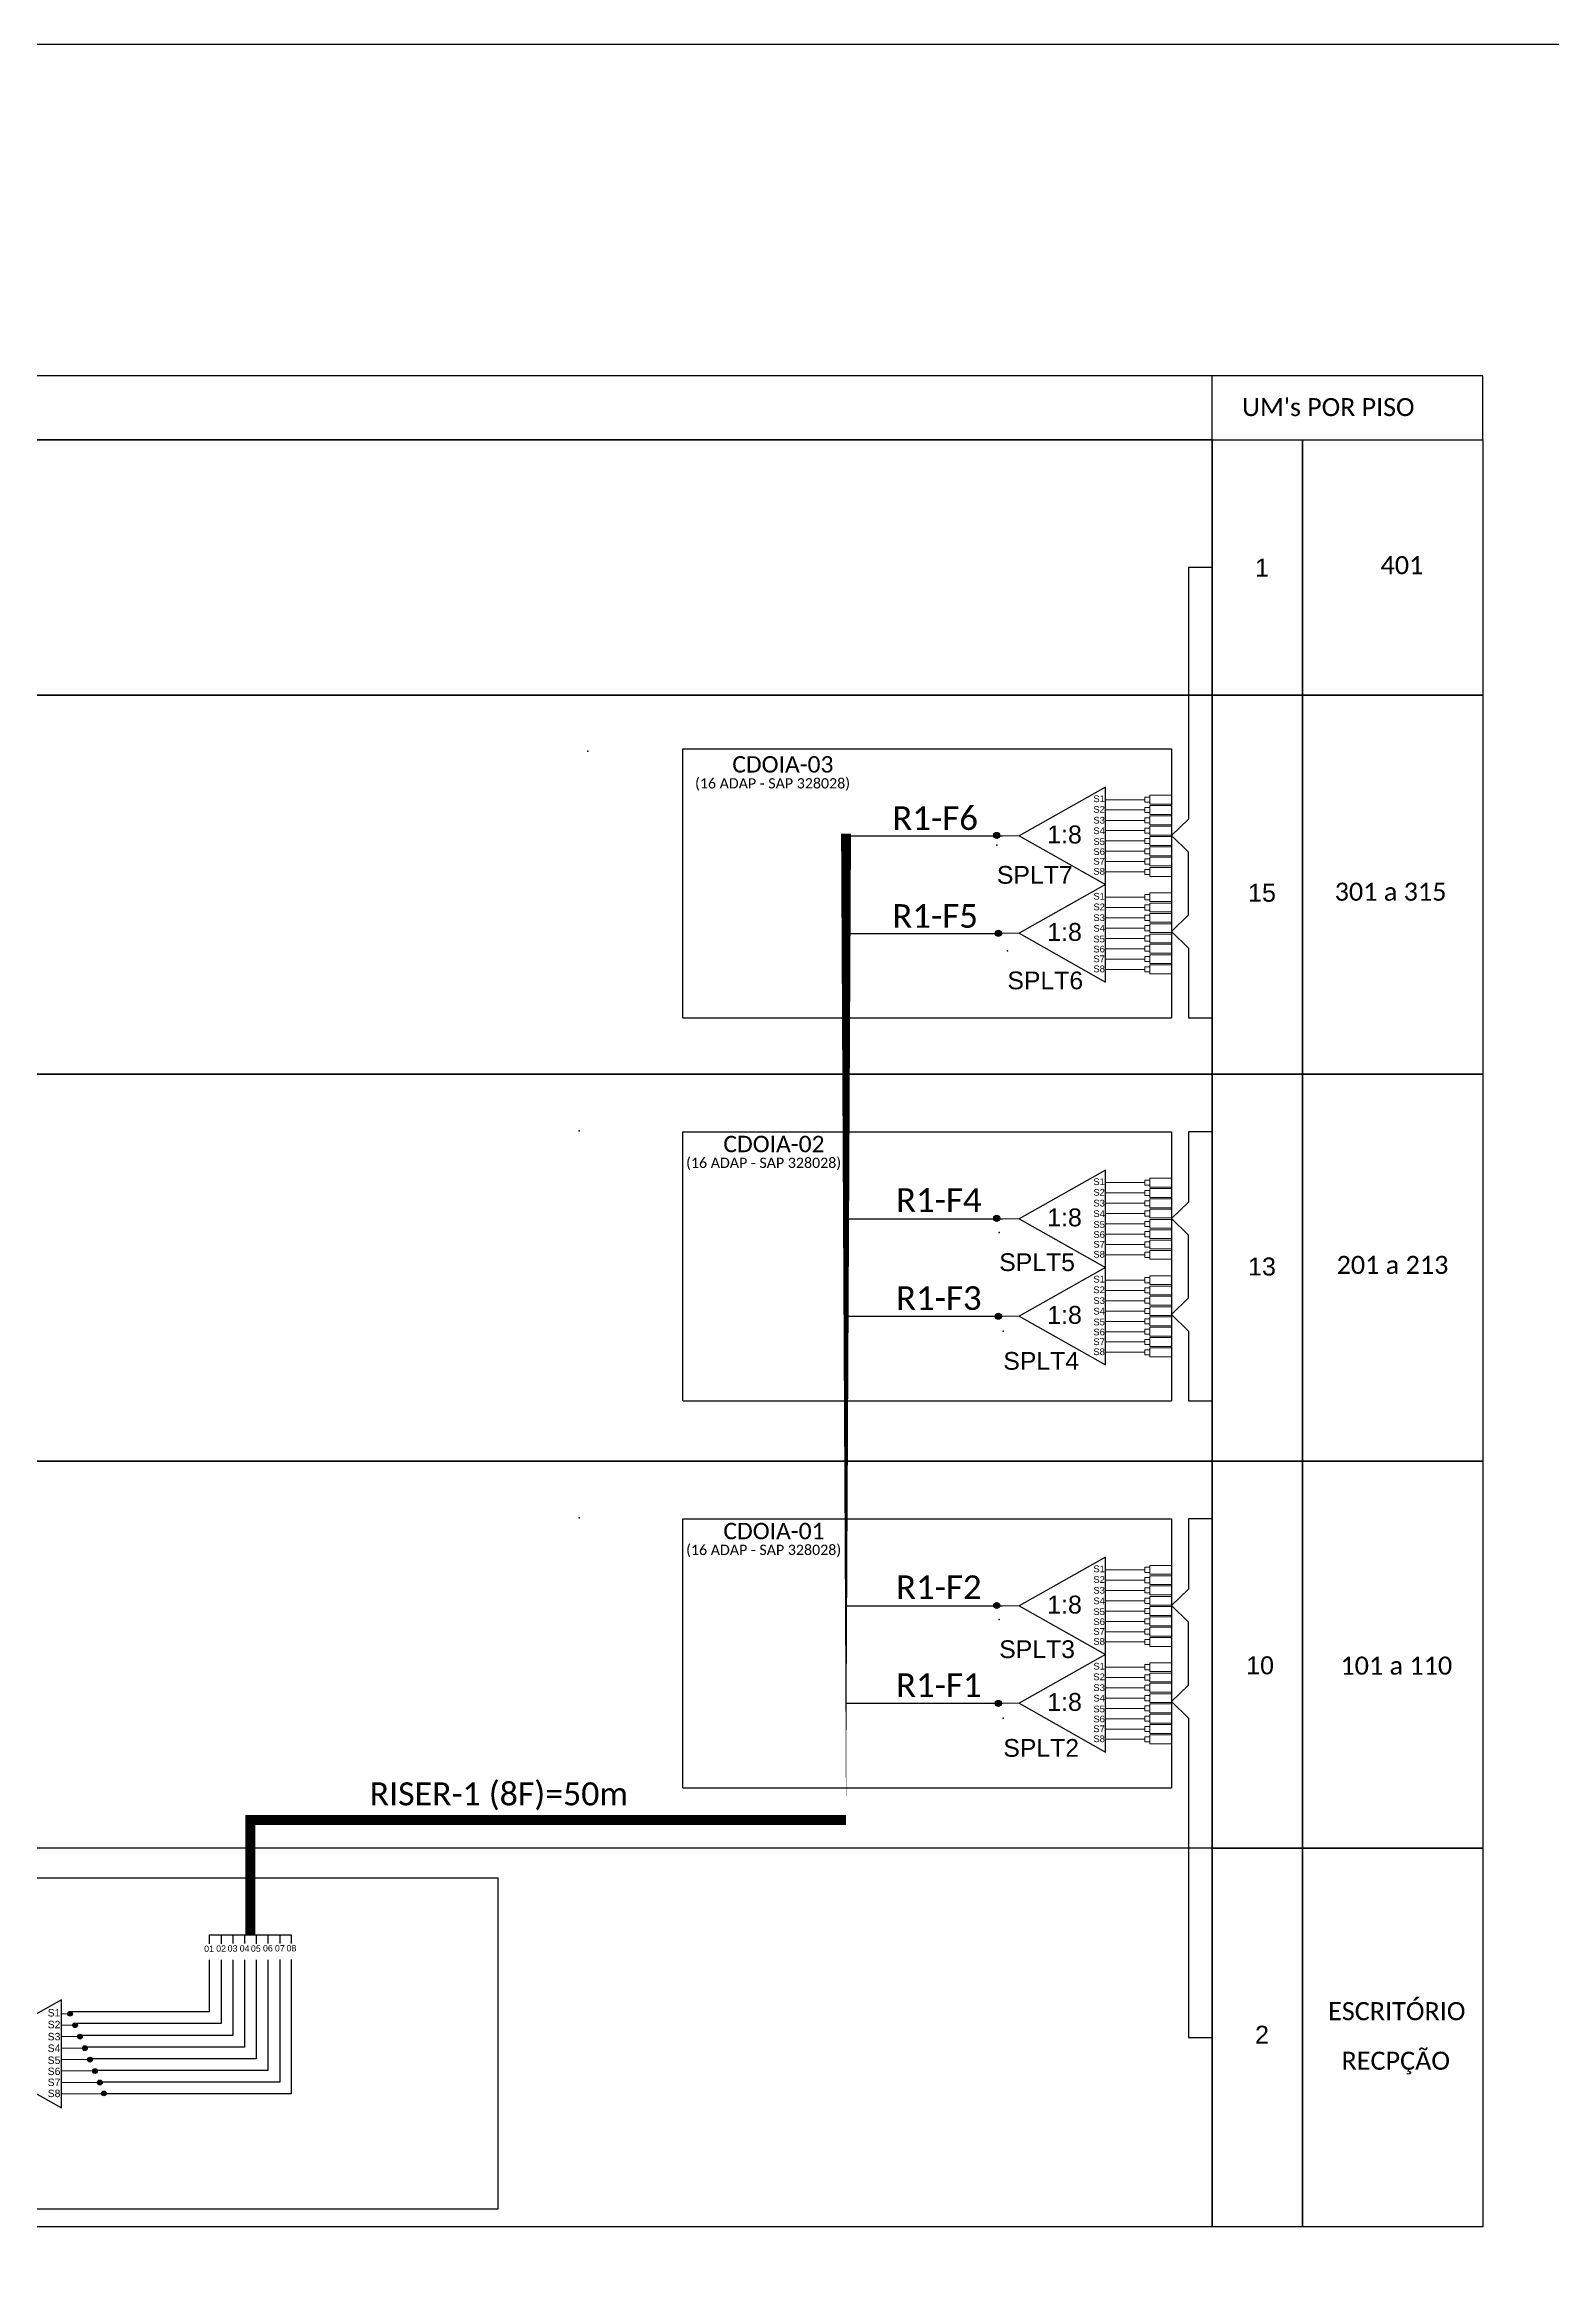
# Model space of a CAD drawing. Header units: metres. Extents: x 0 to 841, y 1 to 595.
# Drawn here: x 601 to 711.1, y 432.2 to 594.5 of the extents above; entities that cross this region are included whole.
import ezdxf
from ezdxf.enums import TextEntityAlignment as Align

# ---------------------------------------------------------------- set-up
doc = ezdxf.new("R2010")
doc.units = ezdxf.units.M
doc.styles.add('ARIAL', font='arial.ttf')
doc.styles.get("Standard").update_dxf_attribs({"font": 'arial.ttf'})
doc.styles.add('WMF-Calibri0', font='calibri.ttf')
doc.linetypes.add('RESERVA', pattern='A,0.5,-0.15,["RESERVA",Standard,S=0.18,R=0,X=0,Y=-0.1],-1.3', length=1.95)

# ---------------------------------------------------------------- blocks, each defined once
blk = doc.blocks.new('SPLITTER_')
blk.add_point((0, 0))
at = {"style": 'ARIAL', "flags": 4}
blk.add_attdef('SPLT', (0, -3.26), '', height=1.5, dxfattribs=at)
blk = doc.blocks.new('SPLT_1-8_SC-APC')
at = {"color": 1}
blk.add_lwpolyline([(-7.37, -2.1), (-17.04, -7.55), (-7.37, -13), (-7.37, -2.1)], dxfattribs=at)
at = {"color": 3, "lineweight": 0}
for points in [[(-2.99, -3.51), (-7.37, -3.51)], [(-7.37, -4.66), (-2.99, -4.66)], [(-2.41, -3.02), (-2.41, -4)], [(-2.41, -3.02), (0, -3.02)], [(-2.41, -4), (0, -4)], [(-2.41, -4.17), (-2.41, -5.16)], [(-2.41, -4.17), (0, -4.17)], [(-7.37, -5.82), (-2.99, -5.82)], [(-7.37, -6.97), (-2.99, -6.97)], [(-2.41, -5.16), (0, -5.16)], [(-2.41, -5.32), (-2.41, -6.31)], [(-2.41, -5.32), (0, -5.32)], [(-2.41, -6.31), (0, -6.31)], [(-2.41, -6.48), (-2.41, -7.46)], [(-2.41, -6.48), (0, -6.48)], [(-7.37, -8.12), (-2.99, -8.12)], [(-7.37, -9.28), (-2.99, -9.28)], [(-2.41, -7.46), (0, -7.46)], [(-2.41, -7.63), (-2.41, -8.62)], [(-2.41, -7.63), (0, -7.63)], [(-2.41, -8.62), (0, -8.62)], [(-2.41, -8.78), (-2.41, -9.77)], [(-2.41, -8.78), (0, -8.78)], [(-2.41, -9.77), (0, -9.77)], [(-2.41, -9.94), (-2.41, -10.92)], [(-2.41, -9.94), (0, -9.94)], [(-7.37, -10.43), (-2.99, -10.43)], [(-7.37, -11.58), (-2.99, -11.58)], [(-2.41, -10.92), (0, -10.92)], [(-2.41, -11.09), (-2.41, -12.08)], [(-2.41, -11.09), (0, -11.09)], [(-2.41, -12.08), (0, -12.08)]]:
    blk.add_lwpolyline(points, dxfattribs=at)
for points in [[(-2.99, -3.22), (-2.41, -3.22), (-2.41, -3.8), (-2.99, -3.8)], [(-2.99, -4.38), (-2.41, -4.38), (-2.41, -4.95), (-2.99, -4.95)], [(-2.99, -5.53), (-2.41, -5.53), (-2.41, -6.1), (-2.99, -6.1)], [(-2.99, -6.68), (-2.41, -6.68), (-2.41, -7.26), (-2.99, -7.26)], [(-2.99, -7.84), (-2.41, -7.84), (-2.41, -8.41), (-2.99, -8.41)], [(-2.99, -8.99), (-2.41, -8.99), (-2.41, -9.56), (-2.99, -9.56)], [(-2.99, -10.14), (-2.41, -10.14), (-2.41, -10.72), (-2.99, -10.72)], [(-2.99, -11.3), (-2.41, -11.3), (-2.41, -11.87), (-2.99, -11.87)]]:
    blk.add_lwpolyline(points, close=True, dxfattribs=at)
at = {"color": 1, "lineweight": 0}
blk.add_lwpolyline([(-17.04, -7.55), (-19.26, -7.55)], dxfattribs=at)
at = {"color": 1, "style": 'ARIAL'}
for s, height, p in [('S1', 0.75, (-8.74, -3.78)), ('S2', 0.75, (-8.74, -4.97)), ('1:8', 2, (-13.91, -8.4)), ('S3', 0.75, (-8.74, -6.18)), ('S4', 0.75, (-8.74, -7.36)), ('S5', 0.75, (-8.74, -8.57)), ('S6', 0.75, (-8.74, -9.69)), ('S7', 0.75, (-8.74, -10.78)), ('S8', 0.75, (-8.74, -11.9))]:
    blk.add_text(s, height=height, dxfattribs=at).set_placement(p)
blk = doc.blocks.new('A$C415C251F')
at = {"color": 3}
blk.add_point((0, 0), dxfattribs=at)
blk = doc.blocks.new('LEG_CDOIA8_C-SPLT_ESQ')
at = {"color": 3, "extrusion": (0, 0, -1), "xscale": -1, "zscale": -1}
blk.add_blockref('A$C415C251F', (0, 0), dxfattribs=at)
at = {"color": 1, "style": 'WMF-Calibri0', "flags": 4}
blk.add_attdef('CDO', (21.44, -2.61), '', height=2, dxfattribs=at)
blk.add_attdef('MODELO', text='', height=1.5, dxfattribs=at).set_placement((22.54, -4.54), align=Align.CENTER)
at = {"style": 'ARIAL', "flags": 4}
blk.add_attdef('SPLITAGEM', text='', height=1.5, dxfattribs=at).set_placement((18.61, -12.59), align=Align.CENTER)

msp = doc.modelspace()

# ---------------------------------------------------------------- hatches: boundary and pattern name
h = msp.add_hatch(color=3)
h.dxf.hatch_style = 1
edge = h.paths.add_edge_path()
edge.add_arc((670.54, 536.77), 0.221, 0, 360)
h = msp.add_hatch(color=3)
h.dxf.hatch_style = 1
edge = h.paths.add_edge_path()
edge.add_arc((670.66, 529.62), 0.221, 0, 360)
h = msp.add_hatch(color=3)
h.dxf.hatch_style = 1
edge = h.paths.add_edge_path()
edge.add_arc((670.54, 508.8), 0.221, 0, 360)
h = msp.add_hatch(color=3)
h.dxf.hatch_style = 1
edge = h.paths.add_edge_path()
edge.add_arc((670.66, 501.65), 0.221, 0, 360)
h = msp.add_hatch(color=3)
h.dxf.hatch_style = 1
edge = h.paths.add_edge_path()
edge.add_arc((670.54, 480.52), 0.221, 0, 360)
h = msp.add_hatch(color=3)
h.dxf.hatch_style = 1
edge = h.paths.add_edge_path()
edge.add_arc((670.66, 473.37), 0.221, 0, 360)
h = msp.add_hatch(color=3)
h.dxf.hatch_style = 1
edge = h.paths.add_edge_path()
edge.add_arc((602.83, 450.7), 0.176, 0, 360)
h = msp.add_hatch(color=3)
h.dxf.hatch_style = 1
edge = h.paths.add_edge_path()
edge.add_arc((603.2, 449.86), 0.176, 0, 360)
h = msp.add_hatch(color=3)
h.dxf.hatch_style = 1
edge = h.paths.add_edge_path()
edge.add_arc((603.56, 449.03), 0.176, 0, 360)
h = msp.add_hatch(color=3)
h.dxf.hatch_style = 1
edge = h.paths.add_edge_path()
edge.add_arc((603.92, 448.19), 0.176, 0, 360)
h = msp.add_hatch(color=3)
h.dxf.hatch_style = 1
edge = h.paths.add_edge_path()
edge.add_arc((604.29, 447.35), 0.176, 0, 360)
h = msp.add_hatch(color=3)
h.dxf.hatch_style = 1
edge = h.paths.add_edge_path()
edge.add_arc((604.65, 446.52), 0.176, 0, 360)
h = msp.add_hatch(color=3)
h.dxf.hatch_style = 1
edge = h.paths.add_edge_path()
edge.add_arc((605.01, 445.68), 0.176, 0, 360)
h = msp.add_hatch(color=3)
h.dxf.hatch_style = 1
edge = h.paths.add_edge_path()
edge.add_arc((605.31, 444.88), 0.176, 0, 360)

# ---------------------------------------------------------------- linework, layer by layer
for p, q in [((706.06, 570.34), (686.28, 570.34)), ((706.06, 565.66), (706.06, 570.34)), ((506.16, 565.66), (686.28, 565.66)), ((686.28, 565.66), (512.75, 565.66)), ((553.22, 565.66), (686.28, 565.66)), ((686.28, 565.66), (686.29, 565.66)), ((686.29, 565.66), (686.29, 547.01)), ((686.28, 547.01), (506.16, 547.01)), ((506.16, 547.01), (686.28, 547.01)), ((686.29, 547.01), (686.29, 519.34)), ((686.28, 519.34), (506.16, 519.34)), ((519.34, 519.34), (686.28, 519.34)), ((686.29, 519.34), (686.29, 491.07)), ((686.28, 491.07), (506.16, 491.07)), ((506.16, 491.07), (686.28, 491.07)), ((686.29, 491.07), (686.28, 462.8)), ((686.28, 462.8), (686.29, 435.13)), ((686.28, 435.13), (506.16, 435.13))]:
    msp.add_line(p, q)
at = {"color": 7}
msp.add_lwpolyline([(0.35, 0.54), (841.35, 0.54), (841.35, 594.54), (0.35, 594.54)], close=True, dxfattribs=at)
for points in [[(686.28, 570.34), (506.16, 570.34)], [(686.28, 565.66), (686.28, 570.34)], [(686.28, 462.8), (512.75, 462.8)]]:
    msp.add_lwpolyline(points)
for points in [[(686.29, 565.66), (692.88, 565.66), (692.88, 547.01), (686.29, 547.01)], [(692.88, 565.66), (706.06, 565.66), (706.06, 547.01), (692.88, 547.01)], [(686.29, 547.01), (692.88, 547.01), (692.88, 519.34), (686.29, 519.34)], [(692.88, 547.01), (706.06, 547.01), (706.06, 519.34), (692.88, 519.34)], [(686.29, 519.34), (692.88, 519.34), (692.88, 491.07), (686.29, 491.07)], [(692.88, 519.34), (706.06, 519.34), (706.06, 491.07), (692.88, 491.07)], [(686.29, 491.07), (692.88, 491.07), (692.88, 462.8), (686.28, 462.8)], [(692.88, 491.07), (706.06, 491.07), (706.06, 462.8), (692.88, 462.8)], [(686.28, 462.8), (692.88, 462.8), (692.88, 435.13), (686.29, 435.13)], [(692.88, 462.8), (706.06, 462.8), (706.06, 435.13), (692.88, 435.13)]]:
    msp.add_lwpolyline(points, close=True)
at = {"color": 3}
for points in [[(686.29, 556.33), (684.56, 556.33), (684.56, 537.96), (683.31, 536.76), (684.56, 535.55)], [(684.56, 530.96), (684.56, 535.55)], [(684.56, 535.55), (684.56, 535.55)], [(684.56, 530.96), (683.31, 529.75), (684.56, 528.54)], [(686.29, 515.12), (684.56, 515.12), (684.56, 509.99), (683.31, 508.79), (684.56, 507.58)], [(684.56, 502.99), (684.56, 507.58)], [(684.56, 502.99), (684.56, 507.58)], [(684.56, 502.99), (683.31, 501.78), (684.56, 500.57)], [(686.29, 486.85), (684.56, 486.85), (684.56, 481.72), (683.31, 480.52), (684.56, 479.31)], [(684.56, 474.71), (684.56, 479.31)], [(684.56, 474.71), (683.31, 473.51), (684.56, 472.3)]]:
    msp.add_lwpolyline(points, dxfattribs=at)
at = {"color": 1}
for points in [[(647.61, 523.44), (647.61, 543.09), (683.31, 543.09)], [(683.31, 543.09), (683.31, 523.44)], [(647.61, 523.44), (683.31, 523.44)], [(647.61, 495.47), (647.61, 515.12), (683.31, 515.12)], [(683.31, 515.12), (683.31, 495.47)], [(647.61, 495.47), (683.31, 495.47)], [(647.61, 467.2), (647.61, 486.85), (683.31, 486.85)], [(683.31, 486.85), (683.31, 467.2)], [(647.61, 467.2), (683.31, 467.2)], [(602.2, 451.72), (595.18, 447.77), (602.2, 443.82), (602.2, 451.72)]]:
    msp.add_lwpolyline(points, dxfattribs=at)
at = {"color": 5}
msp.add_lwpolyline([(616.01, 456.46, 0.726, 0.726, 0), (616.01, 464.85, 0.726, 0.726, 0), (659.53, 464.85, 0, 0.726, 0), (659.53, 536.89, 0.726, 0.726, 0)], format="xyseb", dxfattribs=at)
for points in [[(670.95, 536.71), (659.57, 536.71)], [(670.95, 529.59), (659.57, 529.59)], [(670.95, 508.74), (659.57, 508.74)], [(670.95, 501.62), (659.57, 501.62)], [(670.95, 480.47), (659.57, 480.47)], [(670.95, 473.35), (659.57, 473.35)], [(613.01, 456.46), (613.01, 455.8)], [(613.01, 456.46), (619, 456.46)], [(613.87, 456.46), (613.87, 455.81)], [(614.72, 456.46), (614.72, 455.82)], [(615.58, 456.46), (615.58, 455.82)], [(616.44, 456.46), (616.44, 455.81)], [(617.29, 456.46), (617.29, 455.83)], [(618.15, 456.46), (618.15, 455.83)], [(619, 456.46), (619, 455.83)], [(613.01, 454.63), (613.01, 450.84), (602.95, 450.84)], [(613.87, 454.64), (613.87, 449.98), (603.33, 449.98)], [(614.72, 454.65), (614.72, 449.12), (603.71, 449.12)], [(615.58, 454.65), (615.58, 448.27), (604.08, 448.27)], [(616.44, 454.64), (616.44, 447.41), (604.45, 447.41)], [(617.29, 454.65), (617.29, 446.55), (604.82, 446.55)]]:
    msp.add_lwpolyline(points, dxfattribs=at)
at = {"color": 3, "linetype": 'Continuous'}
for points in [[(684.56, 528.54), (684.56, 523.44), (686.29, 523.44)], [(684.56, 500.57), (684.56, 495.47), (686.29, 495.47)], [(684.56, 472.3), (684.56, 448.97), (686.28, 448.97)]]:
    msp.add_lwpolyline(points, dxfattribs=at)
at = {"color": 1}
msp.add_lwpolyline([(585.91, 460.63), (634.08, 460.63), (634.08, 436.42), (585.91, 436.42)], close=True, dxfattribs=at)
at = {"color": 252, "linetype": 'RESERVA'}
for points in [[(619, 454.66), (619, 444.84), (605.14, 444.84)], [(618.15, 454.66), (618.15, 445.7), (605.19, 445.7)]]:
    msp.add_lwpolyline(points, dxfattribs=at)
at = {"color": 7, "lineweight": 0}
for points in [[(602.83, 450.7), (602.2, 450.7)], [(602.2, 449.86), (603.2, 449.86)], [(602.2, 449.03), (603.56, 449.03)], [(602.2, 448.19), (603.92, 448.19)], [(602.2, 447.35), (604.29, 447.35)], [(602.2, 446.52), (604.47, 446.52)], [(602.2, 445.68), (605.01, 445.68)], [(602.2, 444.84), (605.37, 444.84)]]:
    msp.add_lwpolyline(points, dxfattribs=at)
at = {"color": 3}
for centre, radius in [((670.54, 536.77), 0.221), ((670.66, 529.62), 0.221), ((670.54, 508.8), 0.221), ((670.66, 501.65), 0.221), ((670.54, 480.52), 0.221), ((670.66, 473.37), 0.221), ((602.83, 450.7), 0.176), ((603.2, 449.86), 0.176), ((603.56, 449.03), 0.176), ((603.92, 448.19), 0.176), ((604.29, 447.35), 0.176), ((604.65, 446.52), 0.176), ((605.01, 445.68), 0.176), ((605.31, 444.88), 0.176)]:
    msp.add_circle(centre, radius, dxfattribs=at)

# ---------------------------------------------------------------- block references
ref = msp.add_blockref('LEG_CDOIA8_C-SPLT_ESQ', (640.66, 542.92), dxfattribs=dict(at, xscale=0.5985630493970313, yscale=0.5985630493970313, zscale=0.5985630493970313))
ref.add_attrib('CDO', 'CDOIA-03', (651.22, 541.36), dxfattribs={"color": 1, "height": 1.197, "style": 'WMF-Calibri0'})
ref.add_attrib('MODELO', '(16 ADAP - SAP 328028)', dxfattribs={"color": 1, "height": 0.7482, "style": 'WMF-Calibri0'}).set_placement((654.16, 540.2), align=Align.CENTER)
at = {"color": 3, "xscale": 0.6531839999997574, "yscale": 0.6531839999997574, "zscale": 0.6531839999997574}
for p in [(683.31, 541.67), (683.31, 534.55), (683.31, 513.7), (683.31, 506.58), (683.31, 485.42), (683.31, 478.31)]:
    msp.add_blockref('SPLT_1-8_SC-APC', p, dxfattribs=at)
ref = msp.add_blockref('SPLITTER_', (670.55, 536.06), dxfattribs=dict(xscale=0.8640000000001964, yscale=0.8640000000001964, zscale=0.8640000000001964))
ref.add_attrib('SPLT', 'SPLT7', (670.55, 533.24), dxfattribs={"height": 1.296, "style": 'ARIAL'})
ref = msp.add_blockref('SPLITTER_', (671.32, 528.35), dxfattribs=dict(xscale=0.8640000000001964, yscale=0.8640000000001964, zscale=0.8640000000001964))
ref.add_attrib('SPLT', 'SPLT6', (671.32, 525.53), dxfattribs={"height": 1.296, "style": 'ARIAL'})
at = {"color": 3}
ref = msp.add_blockref('LEG_CDOIA8_C-SPLT_ESQ', (640.02, 515.19), dxfattribs=dict(at, xscale=0.5985630493970313, yscale=0.5985630493970313, zscale=0.5985630493970313))
ref.add_attrib('CDO', 'CDOIA-02', (650.57, 513.63), dxfattribs={"color": 1, "height": 1.197, "style": 'WMF-Calibri0'})
ref.add_attrib('MODELO', '(16 ADAP - SAP 328028)', dxfattribs={"color": 1, "height": 0.7482, "style": 'WMF-Calibri0'}).set_placement((653.51, 512.48), align=Align.CENTER)
ref = msp.add_blockref('SPLITTER_', (670.72, 507.77), dxfattribs=dict(xscale=0.8640000000001964, yscale=0.8640000000001964, zscale=0.8640000000001964))
ref.add_attrib('SPLT', 'SPLT5', (670.72, 504.95), dxfattribs={"height": 1.296, "style": 'ARIAL'})
ref = msp.add_blockref('SPLITTER_', (671.02, 500.56), dxfattribs=dict(xscale=0.8640000000001964, yscale=0.8640000000001964, zscale=0.8640000000001964))
ref.add_attrib('SPLT', 'SPLT4', (671.02, 497.74), dxfattribs={"height": 1.296, "style": 'ARIAL'})
ref = msp.add_blockref('LEG_CDOIA8_C-SPLT_ESQ', (640.02, 486.92), dxfattribs=dict(at, xscale=0.5985630493970313, yscale=0.5985630493970313, zscale=0.5985630493970313))
ref.add_attrib('CDO', 'CDOIA-01', (650.57, 485.36), dxfattribs={"color": 1, "height": 1.197, "style": 'WMF-Calibri0'})
ref.add_attrib('MODELO', '(16 ADAP - SAP 328028)', dxfattribs={"color": 1, "height": 0.7482, "style": 'WMF-Calibri0'}).set_placement((653.51, 484.21), align=Align.CENTER)
ref = msp.add_blockref('SPLITTER_', (670.72, 479.49), dxfattribs=dict(xscale=0.8640000000001964, yscale=0.8640000000001964, zscale=0.8640000000001964))
ref.add_attrib('SPLT', 'SPLT3', (670.72, 476.68), dxfattribs={"height": 1.296, "style": 'ARIAL'})
ref = msp.add_blockref('SPLITTER_', (671.02, 472.28), dxfattribs=dict(xscale=0.8640000000001964, yscale=0.8640000000001964, zscale=0.8640000000001964))
ref.add_attrib('SPLT', 'SPLT2', (671.02, 469.47), dxfattribs={"height": 1.296, "style": 'ARIAL'})

# ---------------------------------------------------------------- texts
at = {"color": 0, "style": 'WMF-Calibri0'}
msp.add_text("UM's POR PISO", height=1.3098, dxfattribs=at).set_placement((688.46, 567.4))
at = {"style": 'WMF-Calibri0'}
for s, p in [('401', (698.58, 555.85)), ('301 a 315', (695.23, 532)), ('201 a 213', (695.37, 504.74)), ('101 a 110', (695.65, 475.47)), ('ESCRITÓRIO', (694.75, 450.23)), ('RECPÇÃO', (695.73, 446.61))]:
    msp.add_text(s, height=1.319, dxfattribs=at).set_placement(p)
at = {"color": 5, "style": 'WMF-Calibri0'}
for s, height, p in [('R1-F6', 1.728, (662.91, 537.17)), ('R1-F5', 1.728, (662.91, 530.02)), ('R1-F4', 1.728, (663.18, 509.27)), ('R1-F3', 1.728, (663.18, 502.11)), ('R1-F2', 1.728, (663.18, 480.99)), ('R1-F1', 1.728, (663.18, 473.84)), ('RISER-1 (8F)=50m', 1.6807, (624.72, 465.92))]:
    msp.add_text(s, height=height, dxfattribs=at).set_placement(p)
at = {"style": 'ARIAL'}
for s, p in [('01', (612.99, 455.45)), ('02', (613.87, 455.46)), ('03', (614.71, 455.47)), ('04', (615.59, 455.47)), ('05', (616.41, 455.46)), ('06', (617.29, 455.48)), ('07', (618.16, 455.48)), ('08', (619.01, 455.49))]:
    msp.add_text(s, height=0.462, dxfattribs=at).set_placement(p, align=Align.MIDDLE_CENTER)
at = {"color": 1, "style": 'ARIAL'}
for s, p in [('S1', (601.2, 450.5)), ('S2', (601.2, 449.64)), ('S3', (601.2, 448.76)), ('S4', (601.2, 447.91)), ('S5', (601.2, 447.03)), ('S6', (601.2, 446.22)), ('S7', (601.2, 445.42)), ('S8', (601.2, 444.61))]:
    msp.add_text(s, height=0.544, dxfattribs=at).set_placement(p)
at = {"style": 'ARIAL', "flags": 12}
for tag, text, p in [('1', '1', (689.92, 556.33)), ('15', 'XX', (689.92, 532.58)), ('13', '0', (689.92, 505.28)), ('10', '10', (689.78, 476.15)), ('2', '2', (689.92, 449.17))]:
    msp.add_attdef(tag, text=text, height=1.31, dxfattribs=at).set_placement(p, align=Align.MIDDLE_CENTER)

doc.saveas('drawing.dxf')
